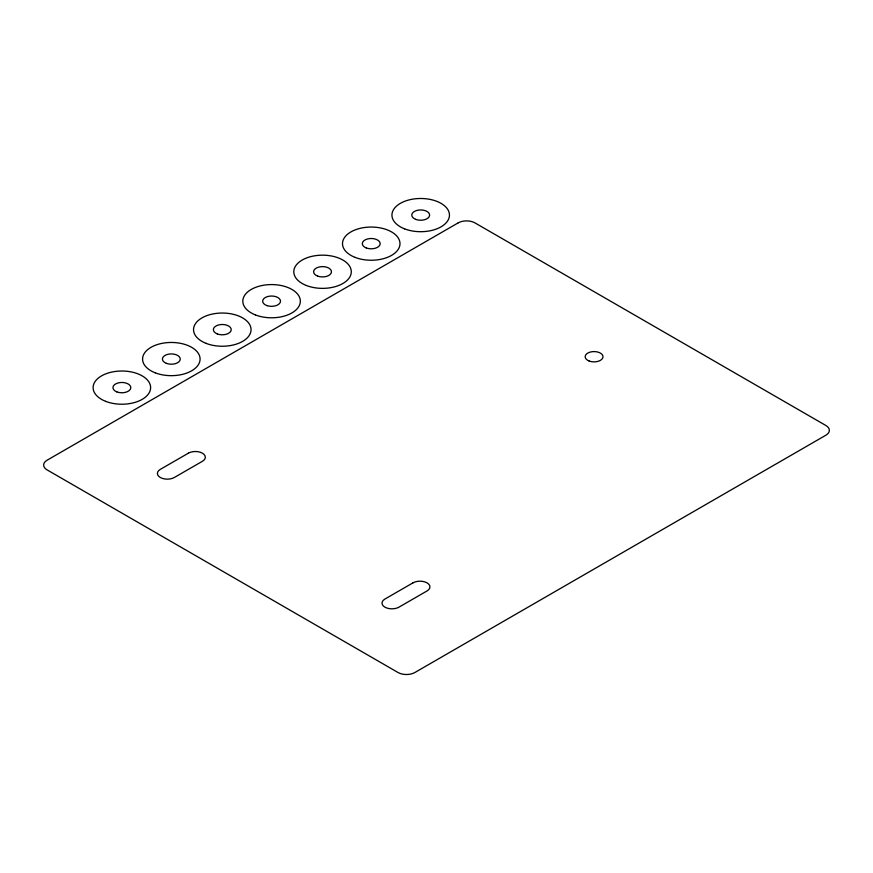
<?xml version="1.0" encoding="UTF-8"?>
<svg xmlns="http://www.w3.org/2000/svg" width="873" height="873" viewBox="0 0 873 873"><rect width="100%" height="100%" fill="white"/><g stroke="black" fill="none" stroke-linecap="round" stroke-linejoin="round"><path stroke-width="1.31" d="M458.129 222.899L47.131 460.191A11.916 6.875 0 0 0 47.131 469.914L398.023 672.505A11.916 6.875 0 0 0 414.871 672.505L825.869 435.212A11.916 6.875 0 0 0 825.869 425.489L474.977 222.899A11.916 6.875 0 0 0 458.129 222.899M188.382 453.174L160.305 469.379A9.93 5.729 0 0 0 160.305 477.487A9.93 5.729 0 0 0 174.338 477.487L202.416 461.282A9.93 5.729 0 0 0 202.416 453.174A9.93 5.729 0 0 0 188.382 453.174M412.984 582.848L384.906 599.064A9.93 5.729 0 0 0 384.906 607.161A9.93 5.729 0 0 0 398.95 607.161L427.028 590.956A9.93 5.729 0 0 0 427.028 582.848A9.93 5.729 0 0 0 412.984 582.848M105.742 401.373A28.765 16.609 0 0 0 150.549 388.812A28.765 16.609 0 0 0 109.289 372.684A28.765 16.609 0 0 0 105.742 401.373M116.851 391.89A8.937 5.162 0 0 0 130.775 387.994A8.937 5.162 0 0 0 117.953 382.985A8.937 5.162 0 0 0 116.851 391.89M206.17 343.395A28.765 16.609 0 0 0 250.977 330.823A28.765 16.609 0 0 0 209.716 314.706A28.765 16.609 0 0 0 206.17 343.395M217.279 333.912A8.937 5.162 0 0 0 231.203 330.016A8.937 5.162 0 0 0 218.381 325.007A8.937 5.162 0 0 0 217.279 333.912M166.328 363.332A8.937 5.162 0 0 0 180.242 359.425A8.937 5.162 0 0 0 167.43 354.427A8.937 5.162 0 0 0 166.328 363.332M155.208 372.815A28.765 16.609 0 0 0 200.015 360.243A28.765 16.609 0 0 0 158.766 344.126A28.765 16.609 0 0 0 155.208 372.815M255.451 314.935A28.765 16.609 0 0 0 300.268 302.374A28.765 16.609 0 0 0 259.008 286.246A28.765 16.609 0 0 0 255.451 314.935M267.105 305.648A8.937 5.162 0 0 0 280.506 301.185A8.937 5.162 0 0 0 267.105 296.722A8.937 5.162 0 0 0 267.105 305.648M317.521 276.043A8.937 5.162 0 0 0 331.445 272.136A8.937 5.162 0 0 0 318.623 267.127A8.937 5.162 0 0 0 317.521 276.043M306.412 285.515A28.765 16.609 0 0 0 351.219 272.954A28.765 16.609 0 0 0 309.959 256.837A28.765 16.609 0 0 0 306.412 285.515M355.115 257.393A28.765 16.609 0 0 0 399.921 244.833A28.765 16.609 0 0 0 358.672 228.715A28.765 16.609 0 0 0 355.115 257.393M366.234 247.921A8.937 5.162 0 0 0 380.148 244.014A8.937 5.162 0 0 0 367.337 239.006A8.937 5.162 0 0 0 366.234 247.921M415.69 219.363A8.937 5.162 0 0 0 429.603 215.456A8.937 5.162 0 0 0 416.792 210.458A8.937 5.162 0 0 0 415.69 219.363M404.57 228.846A28.765 16.609 0 0 0 449.388 216.275A28.765 16.609 0 0 0 408.127 200.157A28.765 16.609 0 0 0 404.57 228.846M589.068 360.996A8.937 5.162 0 0 0 602.992 357.09A8.937 5.162 0 0 0 590.17 352.092A8.937 5.162 0 0 0 589.068 360.996"/></g></svg>
